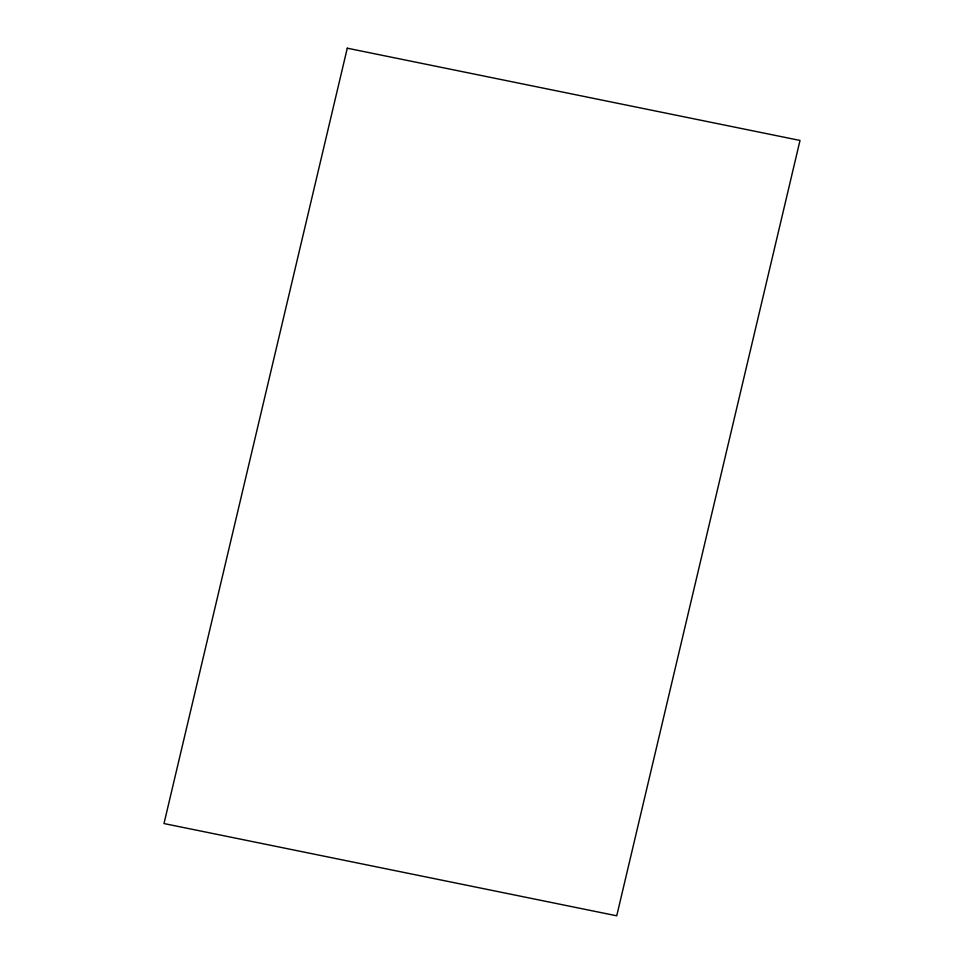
<?xml version="1.0" encoding="UTF-8"?>
<svg xmlns="http://www.w3.org/2000/svg" width="964" height="964" viewBox="0 0 964 964"><rect width="100%" height="100%" fill="white"/><g stroke="black" fill="none" stroke-linecap="round" stroke-linejoin="round"><path stroke-width="1.45" d="M347.269 48.2L163.988 823.557L616.731 915.8L800.012 140.443L347.269 48.2"/></g></svg>
